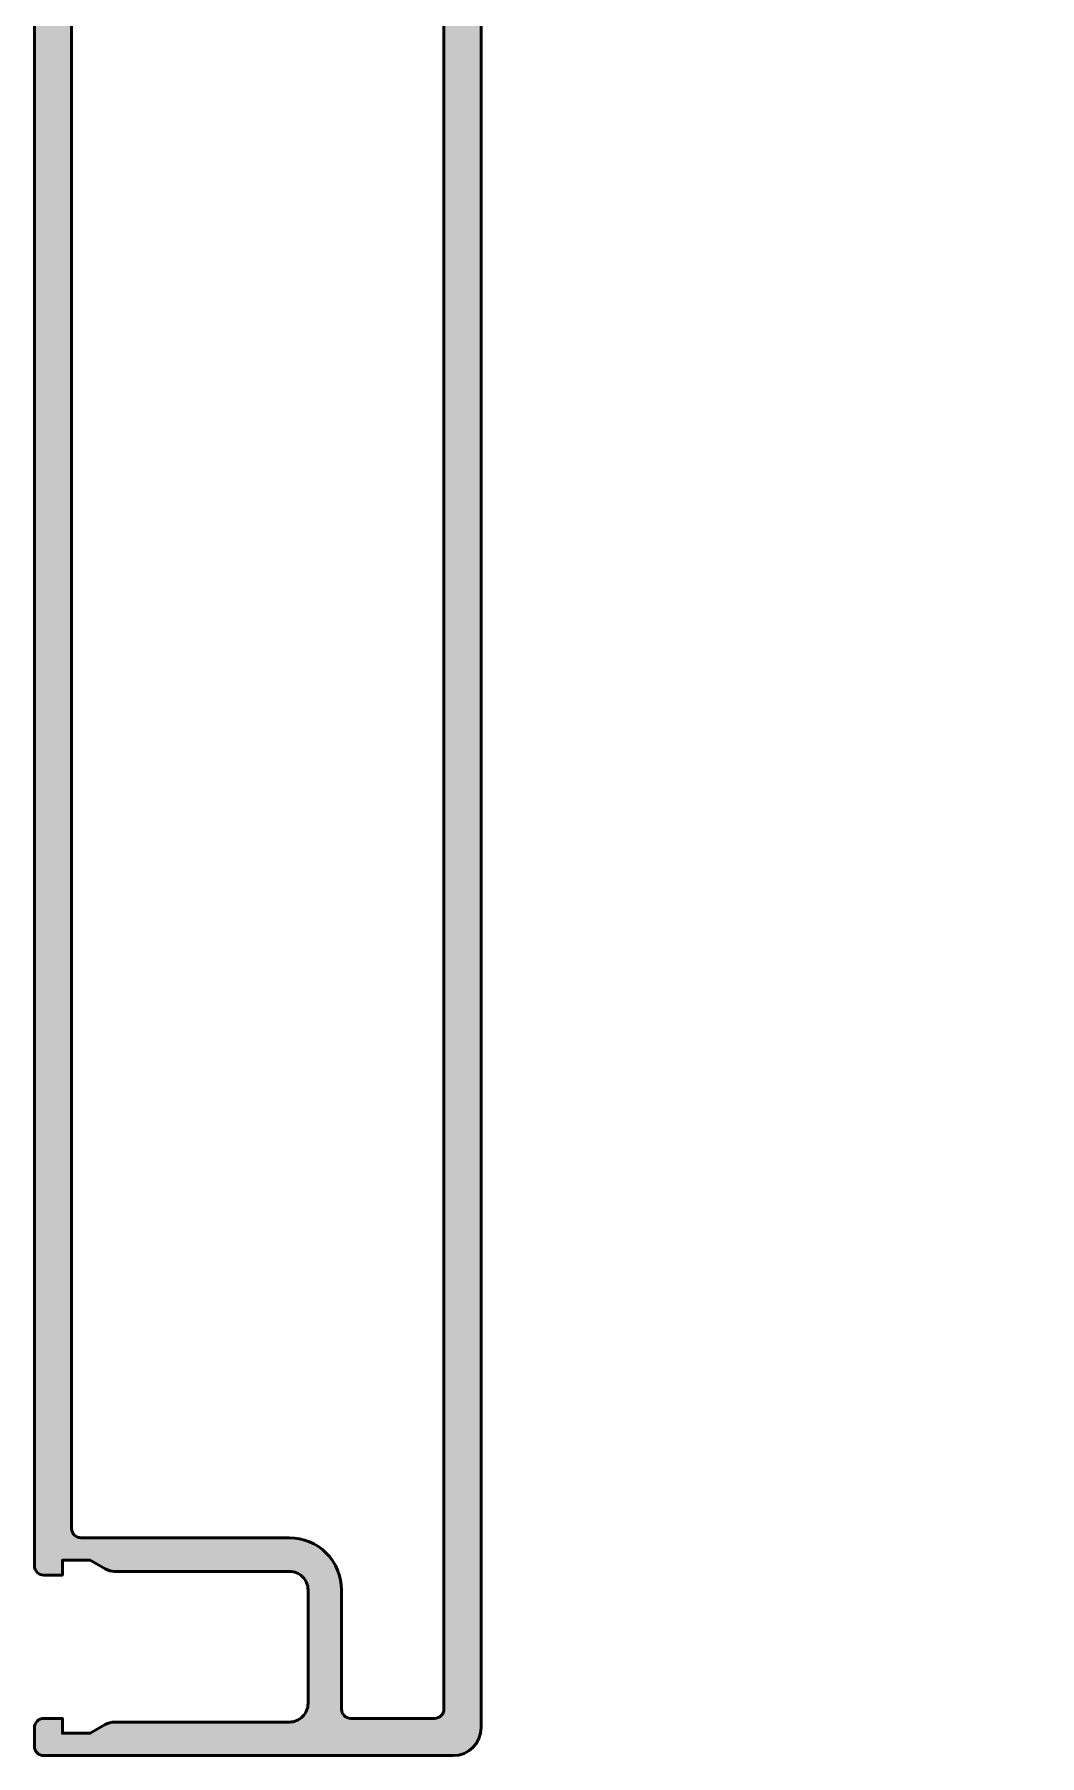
# Model space of a CAD drawing. Extents: x 0 to 54, y -95 to 90.
# Drawn here: x 0 to 54, y -95 to -2.5 of the extents above; entities that cross this region are included whole.
import ezdxf

# ---------------------------------------------------------------- set-up
doc = ezdxf.new("R2010")
doc.units = 0
doc.layers.add('0S-Alu contour', color=7, linetype='Continuous', lineweight=50)
doc.layers.add('0S-Alu hatch', color=252, linetype='Continuous', lineweight=25)

# ---------------------------------------------------------------- blocks, each defined once
blk = doc.blocks.new('445430__7A08E62C_62F4_4E0E_A4B8_9D2EEB1CA236_')
at = {"layer": '0S-Alu hatch'}
h = blk.add_hatch(color=256, dxfattribs=at)
edge = h.paths.add_edge_path()
edge.add_line((0.5000000000000029, 9.700000000000003), (1.5, 9.700000000000003))
edge.add_line((1.5, 9.700000000000003), (1.5, 10.5))
edge.add_line((1.5, 10.5), (3.000000000000008, 10.5))
edge.add_line((3.000000000000008, 10.5), (3.807179676972436, 10.03397459621556))
edge.add_arc((4.307179676972434, 10.89999999999998), 0.9999999999999838, 239.9999999999996, 269.9999999999998)
edge.add_line((4.307179676972431, 9.900000000000002), (13.69999999999999, 9.900000000000006))
edge.add_ellipse((13.69999999999999, 8.900000000000002), major_axis=(-1.000000000000003, 0), ratio=1, start_angle=180, end_angle=270, ccw=False)
edge.add_line((14.7, 8.900000000000002), (14.69999999999999, 2.799999999999995))
edge.add_ellipse((13.69999999999999, 2.799999999999996), major_axis=(-1, 0), ratio=1, start_angle=90.00000000000011, end_angle=180, ccw=False)
edge.add_line((13.7, 1.799999999999996), (4.307179676972447, 1.799999999999998))
edge.add_arc((4.307179676972447, 0.7999999999999933), 1.000000000000005, 90, 119.9999999999999)
edge.add_line((3.807179676972445, 1.666025403784437), (2.999999999999998, 1.2))
edge.add_line((2.999999999999998, 1.2), (1.499999999999998, 1.199999999999999))
edge.add_line((1.499999999999998, 1.199999999999999), (1.499999999999998, 2))
edge.add_line((1.499999999999998, 2), (0.4999999999999993, 2))
edge.add_arc((0.499999999999999, 1.5), 0.5, 89.99999999999996, 180)
edge.add_line((-1.1e-15, 1.5), (-1.2e-15, -84.80000000000003))
edge.add_arc((0.4999999999999738, -84.80000000000003), 0.499999999999975, 180, 269.9999999999983)
edge.add_line((0.4999999999999594, -85.29999999999998), (1.499999999999982, -85.30000000000001))
edge.add_line((1.499999999999982, -85.30000000000001), (1.499999999999982, -84.50000000000001))
edge.add_line((1.499999999999982, -84.50000000000001), (2.999999999999967, -84.50000000000001))
edge.add_line((2.999999999999967, -84.50000000000001), (3.807179676972219, -84.96602540378439))
edge.add_arc((4.307179676972255, -84.09999999999997), 1.000000000000013, 239.999999999998, 269.9999999999999)
edge.add_line((4.307179676972254, -85.09999999999998), (13.69999999999997, -85.1))
edge.add_ellipse((13.69999999999997, -86.1), major_axis=(-1, 0), ratio=1, start_angle=180, end_angle=270.0000000000001, ccw=False)
edge.add_line((14.69999999999997, -86.1), (14.69999999999998, -92.19999999999997))
edge.add_ellipse((13.69999999999996, -92.19999999999997), major_axis=(-1.000000000000014, 0), ratio=1, start_angle=89.99999999999989, end_angle=180, ccw=False)
edge.add_line((13.69999999999996, -93.19999999999997), (4.307179676972344, -93.19999999999997))
edge.add_arc((4.307179676972337, -94.1999999999996), 0.9999999999996163, 89.99999999999959, 120.0000000000031)
edge.add_line((3.807179676972481, -93.33397459621553), (3.000000000000073, -93.8))
edge.add_line((3.000000000000073, -93.8), (1.499999999999981, -93.80000000000004))
edge.add_line((1.499999999999981, -93.80000000000004), (1.499999999999981, -93.00000000000001))
edge.add_line((1.499999999999981, -93.00000000000001), (0.499999999999992, -93.00000000000001))
edge.add_arc((0.499999999999992, -93.50000000000001), 0.5, 90, 180)
edge.add_line((-8.1e-15, -93.50000000000001), (-1.2e-15, -94.50000000000001))
edge.add_arc((0.500000000000054, -94.50000000000001), 0.5000000000000552, 180, 270.0000000000002)
edge.add_line((0.5000000000000555, -95.00000000000006), (22.50000000000002, -94.99999999999999))
edge.add_arc((22.5, -93.49999999999997), 1.5, 270.0000000000005, 360)
edge.add_line((24, -93.49999999999991), (24, -0.5))
edge.add_ellipse((24.50000000000001, -0.500000000000002), major_axis=(-0.5000000000000036, 0), ratio=1, start_angle=270, end_angle=360, ccw=False)
edge.add_line((24.50000000000001, 1.6e-15), (53.5, 0))
edge.add_arc((53.5, 0.4999999999999938), 0.4999999999999938, 270, 360)
edge.add_line((53.99999999999999, 0.4999999999999927), (54, 4.5))
edge.add_arc((53.5, 4.500000000000001), 0.5, 0, 90)
edge.add_line((53.5, 5.000000000000001), (52.19999999999999, 5))
edge.add_arc((52.2, 4.500000000000006), 0.4999999999999938, 90.00000000000081, 180)
edge.add_line((51.70000000000001, 4.500000000000014), (51.69999999999999, 3.999999999999996))
edge.add_line((51.69999999999999, 3.999999999999996), (52.70000000000002, 3.999999999999996))
edge.add_line((52.70000000000002, 3.999999999999996), (52.7, 2.499999999999975))
edge.add_ellipse((51.70000000000001, 2.499999999999984), major_axis=(-0.9999999999999857, 0), ratio=1, start_angle=90, end_angle=180, ccw=False)
edge.add_line((51.70000000000001, 1.499999999999999), (47.70000000000002, 1.499999999999999))
edge.add_ellipse((47.70000000000002, 2.500000000000033), major_axis=(-1.000000000000033, 0), ratio=1, start_angle=0, end_angle=90.0000000000004, ccw=False)
edge.add_line((46.69999999999998, 2.500000000000037), (46.69999999999999, 3.999999999999999))
edge.add_line((46.69999999999999, 3.999999999999999), (47.69999999999999, 3.999999999999999))
edge.add_line((47.69999999999999, 3.999999999999999), (47.70000000000001, 4.499999999999985))
edge.add_arc((47.2, 4.499999999999992), 0.5000000000000071, 0, 90.00000000000081)
edge.add_line((47.19999999999999, 5), (44.39999999999997, 4.999999999999999))
edge.add_arc((44.39999999999997, 4.500000000000021), 0.4999999999999778, 90, 180)
edge.add_line((43.89999999999999, 4.499999999999986), (43.90000000000001, 4.299999999999972))
edge.add_arc((44.4, 4.29999999999999), 0.4999999999999929, 180, 269.9999999999984)
edge.add_line((44.39999999999999, 3.799999999999997), (44.90000000000001, 3.799999999999998))
edge.add_ellipse((44.90000000000001, 3.3), major_axis=(-0.4999999999999983, 0), ratio=1, start_angle=180, end_angle=270, ccw=False)
edge.add_line((45.4, 3.300000000000009), (45.40000000000001, 2.500000000000037))
edge.add_ellipse((44.89999999999999, 2.500000000000028), major_axis=(-0.5000000000000285, 0), ratio=1, start_angle=90, end_angle=180, ccw=False)
edge.add_line((44.89999999999999, 2), (24.09999999999998, 2.000000000000001))
edge.add_line((24.09999999999998, 2.000000000000001), (18.02875295001209, 2.433660503570565))
edge.add_ellipse((18.1, 3.431119203401307), major_axis=(-1.000000000000006, 0), ratio=1, start_angle=0, end_angle=85.91438322002512, ccw=False)
edge.add_line((17.1, 3.431119203401306), (17.1, 10.09999999999999))
edge.add_ellipse((17.59999999999999, 10.09999999999999), major_axis=(-0.5, 0), ratio=1, start_angle=270, end_angle=360, ccw=False)
edge.add_line((17.59999999999999, 10.59999999999999), (18.5, 10.6))
edge.add_arc((18.5, 11.1), 0.5, 270, 360)
edge.add_line((19, 11.1), (19, 12.49999999999999))
edge.add_ellipse((19.07883644654304, 12.76752059199311), major_axis=(-0.2788950563274378, 0), ratio=1, start_angle=-1.164589374097602, end_angle=73.5801235805082, ccw=False)
edge.add_line((18.79999899999999, 12.77318899999149), (18.79999899999999, 13.22678299999148))
edge.add_ellipse((19.07886709564315, 13.23244365946854), major_axis=(-0.2789255417371436, 0), ratio=1, start_angle=-73.57540544464632, end_angle=1.1628700728883814, ccw=False)
edge.add_line((18.99999999999999, 13.49998699999148), (19, 15.37999799999999))
edge.add_arc((18.69999999999999, 15.37999799999999), 0.3000000000000043, 0, 90)
edge.add_line((18.69999999999999, 15.679998), (17.72002568095721, 15.679998))
edge.add_arc((17.72002568095721, 15.379998), 0.3000000000000007, 90.00000000000067, 180)
edge.add_line((17.42002568095721, 15.379998), (17.42002568095721, 12.62))
edge.add_ellipse((17.30002568095723, 12.62), major_axis=(-0.1199999999999761, 0), ratio=1, start_angle=90, end_angle=180, ccw=False)
edge.add_line((17.30002568095723, 12.50000000000002), (13.00000000000004, 12.50000000000003))
edge.add_ellipse((13.00000000000004, 13.00000000000002), major_axis=(-0.4999999999999841, 0), ratio=1, start_angle=0, end_angle=89.99999999999977, ccw=False)
edge.add_line((12.50000000000006, 13.00000000000006), (12.50000000000013, 13.70000000000009))
edge.add_line((12.50000000000013, 13.70000000000009), (13.88149545762234, 16.09282032302734))
edge.add_arc((13.76188021535156, 16.16188021535156), 0.1381197846484329, 329.9999999999987, 455.98926142713)
edge.add_arc((14.26917883536758, 11.32653872394097), 4.99999999999999, 95.9892614271292, 143.933612466079)
edge.add_ellipse((9.5, 14.80000000000004), major_axis=(-0.9000000000000076, 0), ratio=1, start_angle=36.066387533920704, end_angle=143.9336124660793, ccw=False)
edge.add_arc((4.730821164632408, 11.32653872394098), 4.999999999999992, 36.06638753392076, 84.01073857287071)
edge.add_arc((5.238119784648441, 16.16188021535157), 0.1381197846484368, 84.01073857287078, 210.0000000000004)
edge.add_line((5.118504542377659, 16.09282032302735), (6.499999999999864, 13.70000000000011))
edge.add_line((6.499999999999864, 13.70000000000011), (6.499999999999932, 13.00000000000008))
edge.add_ellipse((5.999999999999947, 13.00000000000003), major_axis=(-0.4999999999999849, 0), ratio=1, start_angle=90.00000000000011, end_angle=180, ccw=False)
edge.add_line((5.999999999999948, 12.50000000000004), (1.699974319042755, 12.50000000000003))
edge.add_ellipse((1.699974319042755, 12.62), major_axis=(-0.1199999999999655, 0), ratio=1, start_angle=0, end_angle=90, ccw=False)
edge.add_line((1.57997431904279, 12.62), (1.579974319042792, 15.379998))
edge.add_arc((1.279974319042794, 15.379998), 0.2999999999999985, 0, 89.99999999999991)
edge.add_line((1.279974319042794, 15.679998), (0.3000000000000066, 15.679998))
edge.add_arc((0.3000000000000066, 15.379998), 0.3000000000000007, 90, 180)
edge.add_line((5.9e-15, 15.379998), (6e-15, 13.49998699999148))
edge.add_ellipse((-0.078867095643159, 13.23244365946854), major_axis=(-0.2789255417371466, 0), ratio=1, start_angle=178.8371299271148, end_angle=253.5754054446457, ccw=False)
edge.add_line((0.2000010000000063, 13.22678299999149), (0.2000010000000063, 12.77318899999149))
edge.add_ellipse((-0.0788364465430447, 12.76752059199311), major_axis=(-0.2788950563274381, 0), ratio=1, start_angle=106.4198764194922, end_angle=181.1645893740982, ccw=False)
edge.add_line((0, 12.49999999999999), (-2e-16, 10.2))
edge.add_arc((0.500000000000002, 10.2), 0.5000000000000023, 180, 270.0000000000001)
edge = h.paths.add_edge_path()
edge.add_line((1.999999999999998, -82.79999999999998), (2.000000000000004, -0.5))
edge.add_ellipse((2.500000000000004, -0.4999999999999997), major_axis=(-0.4999999999999996, 0), ratio=1, start_angle=270.0000000000001, end_angle=360, ccw=False)
edge.add_line((2.500000000000003, -1e-16), (21.50000000000001, 2e-16))
edge.add_ellipse((21.50000000000001, -0.4999999999999999), major_axis=(-0.5, 0), ratio=1, start_angle=180, end_angle=270, ccw=False)
edge.add_line((22.00000000000001, -0.4999999999999999), (22, -92.50000000000001))
edge.add_ellipse((21.50000000000002, -92.5), major_axis=(-0.4999999999999858, 0), ratio=1, start_angle=90, end_angle=180, ccw=False)
edge.add_line((21.50000000000002, -92.99999999999999), (16.99999999999998, -93))
edge.add_ellipse((16.99999999999998, -92.5), major_axis=(-0.5, 0), ratio=1, start_angle=0, end_angle=90, ccw=False)
edge.add_line((16.49999999999998, -92.5), (16.49999999999998, -86.10000000000001))
edge.add_arc((13.69999999999997, -86.10000000000001), 2.800000000000013, 0, 90.00000000000006)
edge.add_line((13.69999999999996, -83.3), (2.499999999999998, -83.3))
edge.add_ellipse((2.499999999999998, -82.79999999999998), major_axis=(-0.5, 0), ratio=1, start_angle=0, end_angle=90, ccw=False)
at = {"layer": '0S-Alu contour', "color": 7}
for points in [[(5.118504542377659, 16.09282032302735), (6.499999999999864, 13.70000000000011), (6.499999999999932, 13.00000000000008)], [(12.50000000000006, 13.00000000000006), (12.50000000000013, 13.70000000000009), (13.88149545762234, 16.09282032302734)], [(5.9e-15, 15.379998), (6e-15, 13.49998699999148)], [(1.279974319042794, 15.679998), (0.3000000000000066, 15.679998)], [(1.57997431904279, 12.62), (1.579974319042792, 15.379998)], [(17.42002568095721, 15.379998), (17.42002568095721, 12.62)], [(18.69999999999999, 15.679998), (17.72002568095721, 15.679998)], [(18.99999999999999, 13.49998699999148), (19, 15.37999799999999)], [(0.2000010000000063, 13.22678299999149), (0.2000010000000063, 12.77318899999149)], [(18.79999899999999, 12.77318899999149), (18.79999899999999, 13.22678299999148)], [(0, 12.49999999999999), (-2e-16, 10.2)], [(5.999999999999948, 12.50000000000004), (1.699974319042755, 12.50000000000003)], [(17.30002568095723, 12.50000000000002), (13.00000000000004, 12.50000000000003)], [(19, 11.1), (19, 12.49999999999999)], [(0.5000000000000029, 9.700000000000003), (1.5, 9.700000000000003), (1.5, 10.5), (3.000000000000008, 10.5), (3.807179676972436, 10.03397459621556)], [(17.59999999999999, 10.59999999999999), (18.5, 10.6)], [(4.307179676972431, 9.900000000000002), (13.69999999999999, 9.900000000000006)], [(17.1, 3.431119203401306), (17.1, 10.09999999999999)], [(14.7, 8.900000000000002), (14.69999999999999, 2.799999999999995)], [(47.19999999999999, 5), (44.39999999999997, 4.999999999999999)], [(53.5, 5.000000000000001), (52.19999999999999, 5)], [(43.89999999999999, 4.499999999999986), (43.90000000000001, 4.299999999999972)], [(44.39999999999999, 3.799999999999997), (44.90000000000001, 3.799999999999998)], [(46.69999999999998, 2.500000000000037), (46.69999999999999, 3.999999999999999), (47.69999999999999, 3.999999999999999), (47.70000000000001, 4.499999999999985)], [(51.70000000000001, 4.500000000000014), (51.69999999999999, 3.999999999999996), (52.70000000000002, 3.999999999999996), (52.7, 2.499999999999975)], [(53.99999999999999, 0.4999999999999927), (54, 4.5)], [(45.4, 3.300000000000009), (45.40000000000001, 2.500000000000037)], [(3.807179676972445, 1.666025403784437), (2.999999999999998, 1.2), (1.499999999999998, 1.199999999999999), (1.499999999999998, 2), (0.4999999999999993, 2)], [(44.89999999999999, 2), (24.09999999999998, 2.000000000000001), (18.02875295001209, 2.433660503570565)], [(-1.1e-15, 1.5), (-1.2e-15, -84.80000000000003)], [(13.7, 1.799999999999996), (4.307179676972447, 1.799999999999998)], [(51.70000000000001, 1.499999999999999), (47.70000000000002, 1.499999999999999)], [(2.500000000000003, -1e-16), (21.50000000000001, 2e-16)], [(24.50000000000001, 1.6e-15), (53.5, 0)], [(1.999999999999998, -82.79999999999998), (2.000000000000004, -0.5)], [(22.00000000000001, -0.4999999999999999), (22, -92.50000000000001)], [(24, -93.49999999999991), (24, -0.5)], [(13.69999999999996, -83.3), (2.499999999999998, -83.3)], [(0.4999999999999594, -85.29999999999998), (1.499999999999982, -85.30000000000001), (1.499999999999982, -84.50000000000001), (2.999999999999967, -84.50000000000001), (3.807179676972219, -84.96602540378439)], [(4.307179676972254, -85.09999999999998), (13.69999999999997, -85.1)], [(14.69999999999997, -86.1), (14.69999999999998, -92.19999999999997)], [(16.49999999999998, -92.5), (16.49999999999998, -86.10000000000001)], [(3.807179676972481, -93.33397459621553), (3.000000000000073, -93.8), (1.499999999999981, -93.80000000000004), (1.499999999999981, -93.00000000000001), (0.499999999999992, -93.00000000000001)], [(13.69999999999996, -93.19999999999997), (4.307179676972344, -93.19999999999997)], [(21.50000000000002, -92.99999999999999), (16.99999999999998, -93)], [(-8.1e-15, -93.50000000000001), (-1.2e-15, -94.50000000000001)], [(0.5000000000000555, -95.00000000000006), (22.50000000000002, -94.99999999999999)]]:
    blk.add_lwpolyline(points, dxfattribs=at)
for centre, radius, start, end in [((5.238119784648441, 16.16188021535157), 0.1381197846484368, 84.01073857287078, 210.0000000000004), ((4.730821164632408, 11.32653872394098), 4.999999999999992, 36.06638753392076, 84.01073857287071), ((14.26917883536758, 11.32653872394097), 4.99999999999999, 95.9892614271292, 143.933612466079), ((13.76188021535156, 16.16188021535156), 0.1381197846484329, 329.9999999999987, 95.98926142713012), ((0.3000000000000066, 15.379998), 0.3000000000000007, 90, 180), ((1.279974319042794, 15.379998), 0.2999999999999985, 0, 89.99999999999991), ((17.72002568095721, 15.379998), 0.3000000000000007, 90.00000000000067, 180), ((18.69999999999999, 15.37999799999999), 0.3000000000000043, 0, 90), ((18.5, 11.1), 0.5, 270, 0), ((0.500000000000002, 10.2), 0.5000000000000023, 180, 270.0000000000001), ((4.307179676972434, 10.89999999999998), 0.9999999999999838, 239.9999999999996, 269.9999999999998), ((44.39999999999997, 4.500000000000021), 0.4999999999999778, 90, 180), ((47.2, 4.499999999999992), 0.5000000000000071, 0, 90.00000000000081), ((52.2, 4.500000000000006), 0.4999999999999938, 90.00000000000081, 180), ((53.5, 4.500000000000001), 0.5, 0, 90), ((44.4, 4.29999999999999), 0.4999999999999929, 180, 269.9999999999984), ((0.499999999999999, 1.5), 0.5, 89.99999999999996, 180), ((4.307179676972447, 0.7999999999999933), 1.000000000000005, 90, 119.9999999999999), ((53.5, 0.4999999999999938), 0.4999999999999938, 270, 0), ((13.69999999999997, -86.10000000000001), 2.800000000000013, 0, 90.00000000000006), ((0.4999999999999738, -84.80000000000003), 0.499999999999975, 180, 269.9999999999983), ((4.307179676972255, -84.09999999999997), 1.000000000000013, 239.999999999998, 269.9999999999999), ((0.499999999999992, -93.50000000000001), 0.5, 90, 180), ((4.307179676972337, -94.1999999999996), 0.9999999999996163, 89.99999999999959, 120.0000000000031), ((22.5, -93.49999999999997), 1.5, 270.0000000000005, 0), ((0.500000000000054, -94.50000000000001), 0.5000000000000552, 180, 270.0000000000002)]:
    blk.add_arc(centre, radius, start, end, dxfattribs=at)
at = {"layer": '0S-Alu contour', "color": 7, "extrusion": (0, 0, -1)}
for centre, radius, start, end in [((-9.5, 14.80000000000004), 0.9000000000000078, 216.0663875339208, 323.9336124660793), ((0.078867095643159, 13.23244365946854), 0.2789255417371466, 106.4245945553543, 181.1628700728853), ((-5.999999999999947, 13.00000000000003), 0.4999999999999849, 180, 269.9999999999999), ((-13.00000000000004, 13.00000000000002), 0.4999999999999841, 270.0000000000002, 0), ((-19.07886709564315, 13.23244365946854), 0.2789255417371436, 358.8371299271116, 73.57540544464624), ((0.0788364465430447, 12.76752059199311), 0.2788950563274381, 178.8354106259018, 253.5801235805078), ((-1.699974319042755, 12.62), 0.1199999999999655, 270, 0), ((-17.30002568095723, 12.62), 0.1199999999999761, 180, 270), ((-19.07883644654304, 12.76752059199311), 0.2788950563274378, 286.4198764194919, 1.16458937409755), ((-17.59999999999999, 10.09999999999999), 0.5, 0, 90), ((-13.69999999999999, 8.900000000000002), 1.000000000000003, 90, 180), ((-44.90000000000001, 3.3), 0.4999999999999983, 90, 180), ((-13.69999999999999, 2.799999999999996), 1, 180, 269.9999999999999), ((-18.1, 3.431119203401307), 1.000000000000006, 274.0856167799749, 0), ((-44.89999999999999, 2.500000000000028), 0.5000000000000285, 180, 270), ((-47.70000000000002, 2.500000000000033), 1.000000000000033, 269.9999999999996, 0), ((-51.70000000000001, 2.499999999999984), 0.9999999999999857, 180, 270), ((-21.50000000000001, -0.4999999999999999), 0.5, 90, 180), ((-24.50000000000001, -0.500000000000002), 0.5000000000000036, 0, 90), ((-2.500000000000004, -0.4999999999999997), 0.4999999999999996, 0, 89.99999999999991), ((-2.499999999999998, -82.79999999999998), 0.5, 270, 0), ((-13.69999999999997, -86.1), 1, 89.99999999999991, 180), ((-13.69999999999996, -92.19999999999997), 1.000000000000014, 180, 270.0000000000001), ((-16.99999999999998, -92.5), 0.5, 270, 0), ((-21.50000000000002, -92.5), 0.4999999999999858, 180, 270)]:
    blk.add_arc(centre, radius, start, end, dxfattribs=at)
blk = doc.blocks.new('441650__BCAAFCEC_B0C7_4CB5_9AD8_30B531B19FC3_')
at = {"layer": '0S-Alu contour', "color": 7}
blk.add_blockref('445430__7A08E62C_62F4_4E0E_A4B8_9D2EEB1CA236_', (0, 0), dxfattribs=at)

msp = doc.modelspace()

# ---------------------------------------------------------------- block references
at = {"layer": '0S-Alu contour', "color": 7}
msp.add_blockref('441650__BCAAFCEC_B0C7_4CB5_9AD8_30B531B19FC3_', (0, 0), dxfattribs=at)

doc.saveas('drawing.dxf')
